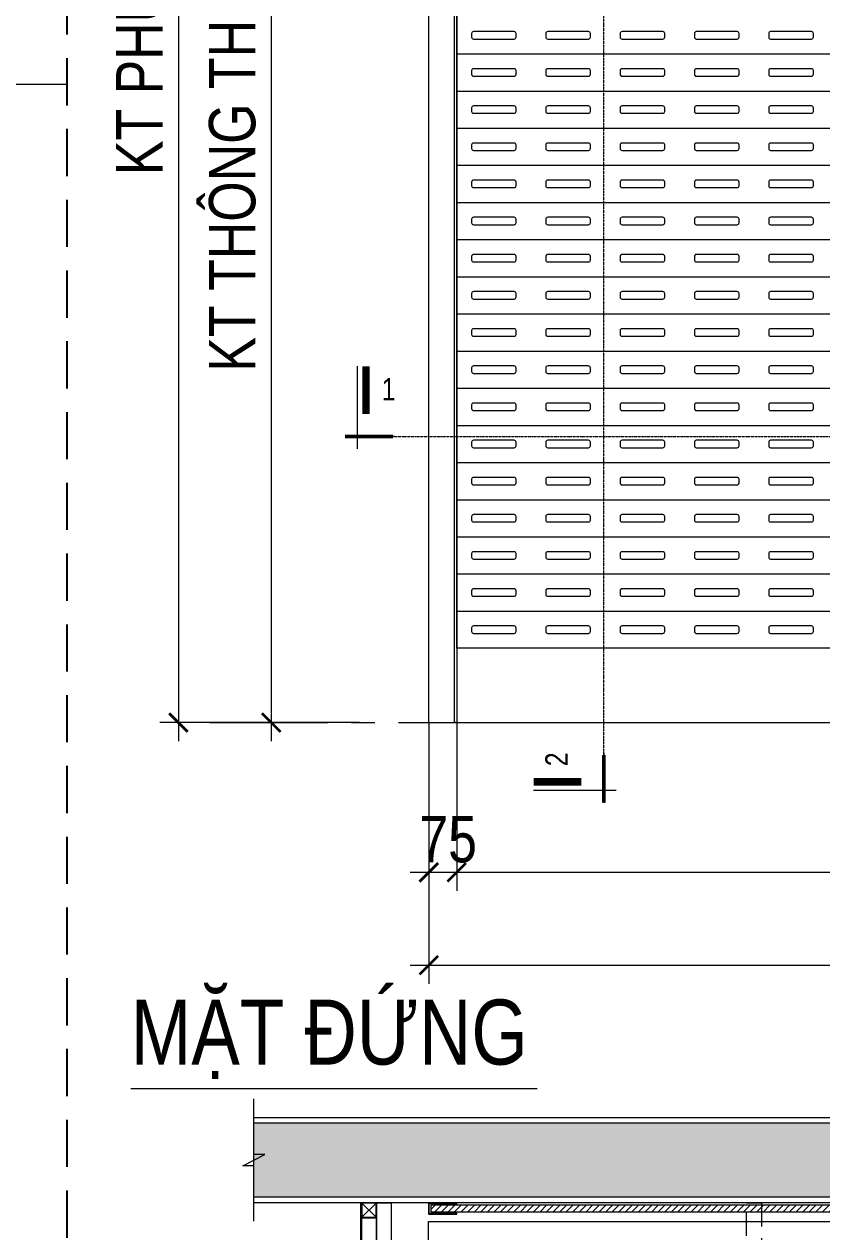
# Model space of a CAD drawing. Header units: millimetres. Extents: x -547695 to 905972, y -1055718 to 167349.
# Drawn here: x -528779 to -526632, y -1030223 to -1026972 of the extents above; entities that cross this region are included whole.
import ezdxf
from ezdxf import colors
from ezdxf.entities.mleader import LeaderData, LeaderLine
from ezdxf.enums import TextEntityAlignment as Align
from ezdxf.math import Vec2, Vec3

# ---------------------------------------------------------------- set-up
doc = ezdxf.new("R2010")
doc.units = ezdxf.units.MM
for name, pattern in [('CENTER', [50.8, 31.75, -6.35, 6.35, -6.35]), ('CENTER2', [1.125, 0.75, -0.125, 0.125, -0.125]), ('HIDDEN', [9.525, 6.35, -3.175]), ('PHANTOM', [2.5, 1.25, -0.25, 0.25, -0.25, 0.25, -0.25])]:
    doc.linetypes.add(name, pattern=pattern)
doc.layers.get('DEFPOINTS').update_dxf_attribs({"color": 1, "lineweight": 25})
for name, color, linetype, lineweight in [('A-DIMS', 8, 'Continuous', 9), ('A-DOOR', 142, 'Continuous', 9), ('A-GRID', 250, 'CENTER', 15), ('A-HIDD', 45, 'HIDDEN', 9), ('A-LIFT', 3, 'Continuous', 9), ('A-LITE', 9, 'Continuous', 9), ('A-PATT', 252, 'Continuous', 9), ('A-SYMBOLS', 10, 'Continuous', 13), ('A-WALL', 12, 'Continuous', 13)]:
    doc.layers.add(name, color=color, linetype=linetype, lineweight=lineweight)
doc.styles.add('ARIAL', font='arial.ttf')
doc.styles.add('VTK_Arial', font='arial.ttf', dxfattribs={"width": 0.8})
doc.dimstyles.new('A-2.5-DIM50', dxfattribs={"dimscale": 50, "dimtxt": 2.5, "dimasz": 1, "dimexe": 1, "dimexo": 0, "dimgap": 0.5, "dimtad": 1, "dimdec": 0, "dimzin": 12, "dimdsep": 46, "dimtxsty": 'VTK_Arial', "dimblk": 'ARCHTICK', "dimcen": 0, "dimdle": 1, "dimclrd": 256, "dimclre": 256, "dimclrt": 7, "dimadec": 1, "dimazin": 3, "dimtfac": 1, "dimtdec": 0, "dimtmove": 0, "dimatfit": 2, "dimfxl": 20, "dimtolj": 1, "dimtzin": 0, "dimlwd": -1, "dimlwe": -1, "dimarcsym": 0})

# ---------------------------------------------------------------- blocks, each defined once
blk = doc.blocks.new('zw$3AB1')
blk.add_lwpolyline([(-4082, 3500), (-4076, 3500), (-4076, 0), (-4082, 0)], close=True)
at = {"ltscale": 5}
for points in [[(-76, 200), (-4076, 200), (-4076, 3500), (-76, 3500)], [(-4076, 0), (-76, 0), (-76, 200), (-4076, 200)]]:
    blk.add_lwpolyline(points, close=True, dxfattribs=at)
at = {"layer": 'A-LITE', "ltscale": 5}
blk.add_lwpolyline([(-4152, 0), (-4082, 0), (-4082, 3500), (-4152, 3500)], close=True, dxfattribs=at)
at = {"layer": 'A-PATT'}
for points in [[(-4031, 1840), (-3921, 1840, 0.414214), (-3916, 1845), (-3916, 1855, 0.414214), (-3921, 1860), (-4031, 1860, 0.414214), (-4036, 1855), (-4036, 1845, 0.414214)], [(-3831, 1840), (-3721, 1840, 0.414214), (-3716, 1845), (-3716, 1855, 0.414214), (-3721, 1860), (-3831, 1860, 0.414214), (-3836, 1855), (-3836, 1845, 0.414214)], [(-3631, 1840), (-3521, 1840, 0.414214), (-3516, 1845), (-3516, 1855, 0.414214), (-3521, 1860), (-3631, 1860, 0.414214), (-3636, 1855), (-3636, 1845, 0.414214)], [(-3431, 1840), (-3321, 1840, 0.414214), (-3316, 1845), (-3316, 1855, 0.414214), (-3321, 1860), (-3431, 1860, 0.414214), (-3436, 1855), (-3436, 1845, 0.414214)], [(-3231, 1840), (-3121, 1840, 0.414214), (-3116, 1845), (-3116, 1855, 0.414214), (-3121, 1860), (-3231, 1860, 0.414214), (-3236, 1855), (-3236, 1845, 0.414214)], [(-4031, 1740), (-3921, 1740, 0.414214), (-3916, 1745), (-3916, 1755, 0.414214), (-3921, 1760), (-4031, 1760, 0.414214), (-4036, 1755), (-4036, 1745, 0.414214)], [(-3831, 1740), (-3721, 1740, 0.414214), (-3716, 1745), (-3716, 1755, 0.414214), (-3721, 1760), (-3831, 1760, 0.414214), (-3836, 1755), (-3836, 1745, 0.414214)], [(-3631, 1740), (-3521, 1740, 0.414214), (-3516, 1745), (-3516, 1755, 0.414214), (-3521, 1760), (-3631, 1760, 0.414214), (-3636, 1755), (-3636, 1745, 0.414214)], [(-3431, 1740), (-3321, 1740, 0.414214), (-3316, 1745), (-3316, 1755, 0.414214), (-3321, 1760), (-3431, 1760, 0.414214), (-3436, 1755), (-3436, 1745, 0.414214)], [(-3231, 1740), (-3121, 1740, 0.414214), (-3116, 1745), (-3116, 1755, 0.414214), (-3121, 1760), (-3231, 1760, 0.414214), (-3236, 1755), (-3236, 1745, 0.414214)], [(-4031, 1640), (-3921, 1640, 0.414214), (-3916, 1645), (-3916, 1655, 0.414214), (-3921, 1660), (-4031, 1660, 0.414214), (-4036, 1655), (-4036, 1645, 0.414214)], [(-3831, 1640), (-3721, 1640, 0.414214), (-3716, 1645), (-3716, 1655, 0.414214), (-3721, 1660), (-3831, 1660, 0.414214), (-3836, 1655), (-3836, 1645, 0.414214)], [(-3631, 1640), (-3521, 1640, 0.414214), (-3516, 1645), (-3516, 1655, 0.414214), (-3521, 1660), (-3631, 1660, 0.414214), (-3636, 1655), (-3636, 1645, 0.414214)], [(-3431, 1640), (-3321, 1640, 0.414214), (-3316, 1645), (-3316, 1655, 0.414214), (-3321, 1660), (-3431, 1660, 0.414214), (-3436, 1655), (-3436, 1645, 0.414214)], [(-3231, 1640), (-3121, 1640, 0.414214), (-3116, 1645), (-3116, 1655, 0.414214), (-3121, 1660), (-3231, 1660, 0.414214), (-3236, 1655), (-3236, 1645, 0.414214)], [(-4031, 1540), (-3921, 1540, 0.414214), (-3916, 1545), (-3916, 1555, 0.414214), (-3921, 1560), (-4031, 1560, 0.414214), (-4036, 1555), (-4036, 1545, 0.414214)], [(-3831, 1540), (-3721, 1540, 0.414214), (-3716, 1545), (-3716, 1555, 0.414214), (-3721, 1560), (-3831, 1560, 0.414214), (-3836, 1555), (-3836, 1545, 0.414214)], [(-3631, 1540), (-3521, 1540, 0.414214), (-3516, 1545), (-3516, 1555, 0.414214), (-3521, 1560), (-3631, 1560, 0.414214), (-3636, 1555), (-3636, 1545, 0.414214)], [(-3431, 1540), (-3321, 1540, 0.414214), (-3316, 1545), (-3316, 1555, 0.414214), (-3321, 1560), (-3431, 1560, 0.414214), (-3436, 1555), (-3436, 1545, 0.414214)], [(-3231, 1540), (-3121, 1540, 0.414214), (-3116, 1545), (-3116, 1555, 0.414214), (-3121, 1560), (-3231, 1560, 0.414214), (-3236, 1555), (-3236, 1545, 0.414214)], [(-4031, 1440), (-3921, 1440, 0.414214), (-3916, 1445), (-3916, 1455, 0.414214), (-3921, 1460), (-4031, 1460, 0.414214), (-4036, 1455), (-4036, 1445, 0.414214)], [(-3831, 1440), (-3721, 1440, 0.414214), (-3716, 1445), (-3716, 1455, 0.414214), (-3721, 1460), (-3831, 1460, 0.414214), (-3836, 1455), (-3836, 1445, 0.414214)], [(-3631, 1440), (-3521, 1440, 0.414214), (-3516, 1445), (-3516, 1455, 0.414214), (-3521, 1460), (-3631, 1460, 0.414214), (-3636, 1455), (-3636, 1445, 0.414214)], [(-3431, 1440), (-3321, 1440, 0.414214), (-3316, 1445), (-3316, 1455, 0.414214), (-3321, 1460), (-3431, 1460, 0.414214), (-3436, 1455), (-3436, 1445, 0.414214)], [(-3231, 1440), (-3121, 1440, 0.414214), (-3116, 1445), (-3116, 1455, 0.414214), (-3121, 1460), (-3231, 1460, 0.414214), (-3236, 1455), (-3236, 1445, 0.414214)], [(-4031, 1340), (-3921, 1340, 0.414214), (-3916, 1345), (-3916, 1355, 0.414214), (-3921, 1360), (-4031, 1360, 0.414214), (-4036, 1355), (-4036, 1345, 0.414214)], [(-3831, 1340), (-3721, 1340, 0.414214), (-3716, 1345), (-3716, 1355, 0.414214), (-3721, 1360), (-3831, 1360, 0.414214), (-3836, 1355), (-3836, 1345, 0.414214)], [(-3631, 1340), (-3521, 1340, 0.414214), (-3516, 1345), (-3516, 1355, 0.414214), (-3521, 1360), (-3631, 1360, 0.414214), (-3636, 1355), (-3636, 1345, 0.414214)], [(-3431, 1340), (-3321, 1340, 0.414214), (-3316, 1345), (-3316, 1355, 0.414214), (-3321, 1360), (-3431, 1360, 0.414214), (-3436, 1355), (-3436, 1345, 0.414214)], [(-3231, 1340), (-3121, 1340, 0.414214), (-3116, 1345), (-3116, 1355, 0.414214), (-3121, 1360), (-3231, 1360, 0.414214), (-3236, 1355), (-3236, 1345, 0.414214)], [(-4031, 1240), (-3921, 1240, 0.414214), (-3916, 1245), (-3916, 1255, 0.414214), (-3921, 1260), (-4031, 1260, 0.414214), (-4036, 1255), (-4036, 1245, 0.414214)], [(-3831, 1240), (-3721, 1240, 0.414214), (-3716, 1245), (-3716, 1255, 0.414214), (-3721, 1260), (-3831, 1260, 0.414214), (-3836, 1255), (-3836, 1245, 0.414214)], [(-3631, 1240), (-3521, 1240, 0.414214), (-3516, 1245), (-3516, 1255, 0.414214), (-3521, 1260), (-3631, 1260, 0.414214), (-3636, 1255), (-3636, 1245, 0.414214)], [(-3431, 1240), (-3321, 1240, 0.414214), (-3316, 1245), (-3316, 1255, 0.414214), (-3321, 1260), (-3431, 1260, 0.414214), (-3436, 1255), (-3436, 1245, 0.414214)], [(-3231, 1240), (-3121, 1240, 0.414214), (-3116, 1245), (-3116, 1255, 0.414214), (-3121, 1260), (-3231, 1260, 0.414214), (-3236, 1255), (-3236, 1245, 0.414214)], [(-4031, 1140), (-3921, 1140, 0.414214), (-3916, 1145), (-3916, 1155, 0.414214), (-3921, 1160), (-4031, 1160, 0.414214), (-4036, 1155), (-4036, 1145, 0.414214)], [(-3831, 1140), (-3721, 1140, 0.414214), (-3716, 1145), (-3716, 1155, 0.414214), (-3721, 1160), (-3831, 1160, 0.414214), (-3836, 1155), (-3836, 1145, 0.414214)], [(-3631, 1140), (-3521, 1140, 0.414214), (-3516, 1145), (-3516, 1155, 0.414214), (-3521, 1160), (-3631, 1160, 0.414214), (-3636, 1155), (-3636, 1145, 0.414214)], [(-3431, 1140), (-3321, 1140, 0.414214), (-3316, 1145), (-3316, 1155, 0.414214), (-3321, 1160), (-3431, 1160, 0.414214), (-3436, 1155), (-3436, 1145, 0.414214)], [(-3231, 1140), (-3121, 1140, 0.414214), (-3116, 1145), (-3116, 1155, 0.414214), (-3121, 1160), (-3231, 1160, 0.414214), (-3236, 1155), (-3236, 1145, 0.414214)], [(-4031, 1040), (-3921, 1040, 0.414214), (-3916, 1045), (-3916, 1055, 0.414214), (-3921, 1060), (-4031, 1060, 0.414214), (-4036, 1055), (-4036, 1045, 0.414214)], [(-3831, 1040), (-3721, 1040, 0.414214), (-3716, 1045), (-3716, 1055, 0.414214), (-3721, 1060), (-3831, 1060, 0.414214), (-3836, 1055), (-3836, 1045, 0.414214)], [(-3631, 1040), (-3521, 1040, 0.414214), (-3516, 1045), (-3516, 1055, 0.414214), (-3521, 1060), (-3631, 1060, 0.414214), (-3636, 1055), (-3636, 1045, 0.414214)], [(-3431, 1040), (-3321, 1040, 0.414214), (-3316, 1045), (-3316, 1055, 0.414214), (-3321, 1060), (-3431, 1060, 0.414214), (-3436, 1055), (-3436, 1045, 0.414214)], [(-3231, 1040), (-3121, 1040, 0.414214), (-3116, 1045), (-3116, 1055, 0.414214), (-3121, 1060), (-3231, 1060, 0.414214), (-3236, 1055), (-3236, 1045, 0.414214)], [(-4031, 940), (-3921, 940, 0.414214), (-3916, 945), (-3916, 955, 0.414214), (-3921, 960), (-4031, 960, 0.414214), (-4036, 955), (-4036, 945, 0.414214)], [(-3831, 940), (-3721, 940, 0.414214), (-3716, 945), (-3716, 955, 0.414214), (-3721, 960), (-3831, 960, 0.414214), (-3836, 955), (-3836, 945, 0.414214)], [(-3631, 940), (-3521, 940, 0.414214), (-3516, 945), (-3516, 955, 0.414214), (-3521, 960), (-3631, 960, 0.414214), (-3636, 955), (-3636, 945, 0.414214)], [(-3431, 940), (-3321, 940, 0.414214), (-3316, 945), (-3316, 955, 0.414214), (-3321, 960), (-3431, 960, 0.414214), (-3436, 955), (-3436, 945, 0.414214)], [(-3231, 940), (-3121, 940, 0.414214), (-3116, 945), (-3116, 955, 0.414214), (-3121, 960), (-3231, 960, 0.414214), (-3236, 955), (-3236, 945, 0.414214)], [(-4031, 840), (-3921, 840, 0.414214), (-3916, 845), (-3916, 855, 0.414214), (-3921, 860), (-4031, 860, 0.414214), (-4036, 855), (-4036, 845, 0.414214)], [(-3831, 840), (-3721, 840, 0.414214), (-3716, 845), (-3716, 855, 0.414214), (-3721, 860), (-3831, 860, 0.414214), (-3836, 855), (-3836, 845, 0.414214)], [(-3631, 840), (-3521, 840, 0.414214), (-3516, 845), (-3516, 855, 0.414214), (-3521, 860), (-3631, 860, 0.414214), (-3636, 855), (-3636, 845, 0.414214)], [(-3431, 840), (-3321, 840, 0.414214), (-3316, 845), (-3316, 855, 0.414214), (-3321, 860), (-3431, 860, 0.414214), (-3436, 855), (-3436, 845, 0.414214)], [(-3231, 840), (-3121, 840, 0.414214), (-3116, 845), (-3116, 855, 0.414214), (-3121, 860), (-3231, 860, 0.414214), (-3236, 855), (-3236, 845, 0.414214)], [(-4031, 740), (-3921, 740, 0.414214), (-3916, 745), (-3916, 755, 0.414214), (-3921, 760), (-4031, 760, 0.414214), (-4036, 755), (-4036, 745, 0.414214)], [(-3831, 740), (-3721, 740, 0.414214), (-3716, 745), (-3716, 755, 0.414214), (-3721, 760), (-3831, 760, 0.414214), (-3836, 755), (-3836, 745, 0.414214)], [(-3631, 740), (-3521, 740, 0.414214), (-3516, 745), (-3516, 755, 0.414214), (-3521, 760), (-3631, 760, 0.414214), (-3636, 755), (-3636, 745, 0.414214)], [(-3431, 740), (-3321, 740, 0.414214), (-3316, 745), (-3316, 755, 0.414214), (-3321, 760), (-3431, 760, 0.414214), (-3436, 755), (-3436, 745, 0.414214)], [(-3231, 740), (-3121, 740, 0.414214), (-3116, 745), (-3116, 755, 0.414214), (-3121, 760), (-3231, 760, 0.414214), (-3236, 755), (-3236, 745, 0.414214)], [(-4031, 640), (-3921, 640, 0.414214), (-3916, 645), (-3916, 655, 0.414214), (-3921, 660), (-4031, 660, 0.414214), (-4036, 655), (-4036, 645, 0.414214)], [(-3831, 640), (-3721, 640, 0.414214), (-3716, 645), (-3716, 655, 0.414214), (-3721, 660), (-3831, 660, 0.414214), (-3836, 655), (-3836, 645, 0.414214)], [(-3631, 640), (-3521, 640, 0.414214), (-3516, 645), (-3516, 655, 0.414214), (-3521, 660), (-3631, 660, 0.414214), (-3636, 655), (-3636, 645, 0.414214)], [(-3431, 640), (-3321, 640, 0.414214), (-3316, 645), (-3316, 655, 0.414214), (-3321, 660), (-3431, 660, 0.414214), (-3436, 655), (-3436, 645, 0.414214)], [(-3231, 640), (-3121, 640, 0.414214), (-3116, 645), (-3116, 655, 0.414214), (-3121, 660), (-3231, 660, 0.414214), (-3236, 655), (-3236, 645, 0.414214)], [(-4031, 540), (-3921, 540, 0.414214), (-3916, 545), (-3916, 555, 0.414214), (-3921, 560), (-4031, 560, 0.414214), (-4036, 555), (-4036, 545, 0.414214)], [(-3831, 540), (-3721, 540, 0.414214), (-3716, 545), (-3716, 555, 0.414214), (-3721, 560), (-3831, 560, 0.414214), (-3836, 555), (-3836, 545, 0.414214)], [(-3631, 540), (-3521, 540, 0.414214), (-3516, 545), (-3516, 555, 0.414214), (-3521, 560), (-3631, 560, 0.414214), (-3636, 555), (-3636, 545, 0.414214)], [(-3431, 540), (-3321, 540, 0.414214), (-3316, 545), (-3316, 555, 0.414214), (-3321, 560), (-3431, 560, 0.414214), (-3436, 555), (-3436, 545, 0.414214)], [(-3231, 540), (-3121, 540, 0.414214), (-3116, 545), (-3116, 555, 0.414214), (-3121, 560), (-3231, 560, 0.414214), (-3236, 555), (-3236, 545, 0.414214)], [(-4031, 440), (-3921, 440, 0.414214), (-3916, 445), (-3916, 455, 0.414214), (-3921, 460), (-4031, 460, 0.414214), (-4036, 455), (-4036, 445, 0.414214)], [(-3831, 440), (-3721, 440, 0.414214), (-3716, 445), (-3716, 455, 0.414214), (-3721, 460), (-3831, 460, 0.414214), (-3836, 455), (-3836, 445, 0.414214)], [(-3631, 440), (-3521, 440, 0.414214), (-3516, 445), (-3516, 455, 0.414214), (-3521, 460), (-3631, 460, 0.414214), (-3636, 455), (-3636, 445, 0.414214)], [(-3431, 440), (-3321, 440, 0.414214), (-3316, 445), (-3316, 455, 0.414214), (-3321, 460), (-3431, 460, 0.414214), (-3436, 455), (-3436, 445, 0.414214)], [(-3231, 440), (-3121, 440, 0.414214), (-3116, 445), (-3116, 455, 0.414214), (-3121, 460), (-3231, 460, 0.414214), (-3236, 455), (-3236, 445, 0.414214)], [(-4031, 340), (-3921, 340, 0.414214), (-3916, 345), (-3916, 355, 0.414214), (-3921, 360), (-4031, 360, 0.414214), (-4036, 355), (-4036, 345, 0.414214)], [(-3831, 340), (-3721, 340, 0.414214), (-3716, 345), (-3716, 355, 0.414214), (-3721, 360), (-3831, 360, 0.414214), (-3836, 355), (-3836, 345, 0.414214)], [(-3631, 340), (-3521, 340, 0.414214), (-3516, 345), (-3516, 355, 0.414214), (-3521, 360), (-3631, 360, 0.414214), (-3636, 355), (-3636, 345, 0.414214)], [(-3431, 340), (-3321, 340, 0.414214), (-3316, 345), (-3316, 355, 0.414214), (-3321, 360), (-3431, 360, 0.414214), (-3436, 355), (-3436, 345, 0.414214)], [(-3231, 340), (-3121, 340, 0.414214), (-3116, 345), (-3116, 355, 0.414214), (-3121, 360), (-3231, 360, 0.414214), (-3236, 355), (-3236, 345, 0.414214)], [(-4031, 240), (-3921, 240, 0.414214), (-3916, 245), (-3916, 255, 0.414214), (-3921, 260), (-4031, 260, 0.414214), (-4036, 255), (-4036, 245, 0.414214)], [(-3831, 240), (-3721, 240, 0.414214), (-3716, 245), (-3716, 255, 0.414214), (-3721, 260), (-3831, 260, 0.414214), (-3836, 255), (-3836, 245, 0.414214)], [(-3631, 240), (-3521, 240, 0.414214), (-3516, 245), (-3516, 255, 0.414214), (-3521, 260), (-3631, 260, 0.414214), (-3636, 255), (-3636, 245, 0.414214)], [(-3431, 240), (-3321, 240, 0.414214), (-3316, 245), (-3316, 255, 0.414214), (-3321, 260), (-3431, 260, 0.414214), (-3436, 255), (-3436, 245, 0.414214)], [(-3231, 240), (-3121, 240, 0.414214), (-3116, 245), (-3116, 255, 0.414214), (-3121, 260), (-3231, 260, 0.414214), (-3236, 255), (-3236, 245, 0.414214)]]:
    blk.add_lwpolyline(points, format="xyb", close=True, dxfattribs=at)
at = {"layer": 'A-PATT', "ltscale": 5}
for points in [[(-4076, 1800), (-76, 1800)], [(-4076, 1700), (-76, 1700)], [(-4076, 1600), (-76, 1600)], [(-4076, 1500), (-76, 1500)], [(-4076, 1400), (-76, 1400)], [(-4076, 1300), (-76, 1300)], [(-4076, 1200), (-76, 1200)], [(-4076, 1100), (-76, 1100)], [(-4076, 1000), (-76, 1000)], [(-4076, 900), (-76, 900)], [(-4076, 800), (-76, 800)], [(-4076, 700), (-76, 700)], [(-4076, 600), (-76, 600)], [(-4076, 500), (-76, 500)], [(-4076, 400), (-76, 400)], [(-4076, 300), (-76, 300)]]:
    blk.add_lwpolyline(points, dxfattribs=at)
blk = doc.blocks.new('*U277')
blk.add_line((31.257, 0), (0, 0))
at = {"color": 7, "style": 'VTK_Arial', "width": 0.8}
blk.add_attdef('SECTION', (0, 1.855), '', height=5, dxfattribs=at)
at = {"color": 7, "linetype": 'Continuous', "style": 'VTK_Arial', "width": 0.8, "flags": 8}
blk.add_attdef('SCALE-I', (0, -4.252), '', height=2.5, dxfattribs=at)
blk = doc.blocks.new('*U279')
for p, q in [((0, -166), (0, 945)), ((-500, 0), (166, 0))]:
    blk.add_line(p, q)
at = {"linetype": 'PHANTOM', "ltscale": 10}
blk.add_line((-397, 0), (-21004, 0), dxfattribs=at)
for points, const_width in [([(-115, 945), (-115, 302)], 100), ([(166, 0), (-478, 0)], 50)]:
    blk.add_lwpolyline(points, dxfattribs=dict(const_width=const_width))
at = {"style": 'ARIAL', "width": 0.8, "flags": 8}
for tag, p in [('1', (-21121, 401)), ('2', (-419, 396))]:
    blk.add_attdef(tag, text='', height=300, dxfattribs=at).set_placement(p, align=Align.BOTTOM_CENTER)
blk = doc.blocks.new('*U280')
for p, q in [((-19852, -166), (-19852, 945)), ((0, -166), (0, 945)), ((-500, 0), (166, 0))]:
    blk.add_line(p, q)
at = {"linetype": 'PHANTOM', "ltscale": 10}
blk.add_line((-397, 0), (-19352, 0), dxfattribs=at)
for points, const_width in [([(-19737, 945), (-19737, 302)], 100), ([(-115, 945), (-115, 302)], 100), ([(-19352, 0), (-19997, 0)], 50), ([(166, 0), (-478, 0)], 50)]:
    blk.add_lwpolyline(points, dxfattribs=dict(const_width=const_width))
at = {"style": 'ARIAL', "width": 0.8, "flags": 8}
for tag, p in [('1', (-19469, 401)), ('2', (-419, 396))]:
    blk.add_attdef(tag, text='', height=300, dxfattribs=at).set_placement(p, align=Align.BOTTOM_CENTER)
blk = doc.blocks.new('_ARCHTICK')
at = {"color": 0, "linetype": 'ByBlock', "const_width": 0.15}
blk.add_lwpolyline([(-0.5, -0.5), (0.5, 0.5)], dxfattribs=at)
blk = doc.blocks.new('*D599')
at = {"layer": 'A-DIMS', "ltscale": 5, "transparency": 16777216}
for p, q in [((-528113.8, -1025302.4), (-528113.8, -1028902.4)), ((-527876.6, -1025352.4), (-528163.8, -1025352.4)), ((-527876.6, -1028852.4), (-528163.8, -1028852.4))]:
    blk.add_line(p, q, dxfattribs=at)
at = {"layer": 'DEFPOINTS', "color": 0, "transparency": 16777216}
for p in [(-527876.6, -1025352.4), (-528113.8, -1028852.4), (-527876.6, -1028852.4)]:
    blk.add_point(p, dxfattribs=at)
at = {"layer": 'A-DIMS', "transparency": 16777216, "xscale": 50, "yscale": 50, "zscale": 50}
for p, rotation in [((-528113.8, -1025352.4), 90), ((-528113.8, -1028852.4), 270)]:
    blk.add_blockref('_ARCHTICK', p, dxfattribs=dict(at, rotation=rotation))
at = {"layer": 'A-DIMS', "color": 7, "transparency": 16777216, "insert": (-528218.2, -1027102.4), "char_height": 125, "attachment_point": 5, "rotation": 90, "style": 'VTK_Arial'}
blk.add_mtext('\\A1;KT THÔNG THỦY = 3500', dxfattribs=at)
blk = doc.blocks.new('*D600')
at = {"layer": 'A-DIMS', "ltscale": 5, "transparency": 16777216}
for p, q in [((-528363.8, -1024702.4), (-528363.8, -1028902.4)), ((-527876.6, -1024752.4), (-528413.8, -1024752.4)), ((-527876.6, -1028852.4), (-528413.8, -1028852.4))]:
    blk.add_line(p, q, dxfattribs=at)
at = {"layer": 'DEFPOINTS', "color": 0, "transparency": 16777216}
for p in [(-527876.6, -1024752.4), (-528363.8, -1028852.4), (-527876.6, -1028852.4)]:
    blk.add_point(p, dxfattribs=at)
at = {"layer": 'A-DIMS', "transparency": 16777216, "xscale": 50, "yscale": 50, "zscale": 50}
for p, rotation in [((-528363.8, -1024752.4), 90), ((-528363.8, -1028852.4), 270)]:
    blk.add_blockref('_ARCHTICK', p, dxfattribs=dict(at, rotation=rotation))
at = {"layer": 'A-DIMS', "color": 7, "transparency": 16777216, "insert": (-528468.1, -1026802.4), "char_height": 125, "attachment_point": 5, "rotation": 90, "style": 'VTK_Arial'}
blk.add_mtext('\\A1;KT PHỦ BÌ = 4100', dxfattribs=at)
blk = doc.blocks.new('*D601')
at = {"layer": 'A-DIMS', "ltscale": 5, "transparency": 16777216}
for p, q in [((-527689.7, -1028852.4), (-527689.7, -1029305.4)), ((-527614.7, -1028852.4), (-527614.7, -1029305.4)), ((-527739.7, -1029255.4), (-527564.7, -1029255.4))]:
    blk.add_line(p, q, dxfattribs=at)
at = {"layer": 'DEFPOINTS', "color": 0, "transparency": 16777216}
for p in [(-527689.7, -1028852.4), (-527614.7, -1028852.4), (-527614.7, -1029255.4)]:
    blk.add_point(p, dxfattribs=at)
at = {"layer": 'A-DIMS', "transparency": 16777216, "xscale": 50, "yscale": 50, "zscale": 50, "rotation": 180}
blk.add_blockref('_ARCHTICK', (-527689.7, -1029255.4), dxfattribs=at)
at = {"layer": 'A-DIMS', "transparency": 16777216, "xscale": 50, "yscale": 50, "zscale": 50}
blk.add_blockref('_ARCHTICK', (-527614.7, -1029255.4), dxfattribs=at)
at = {"layer": 'A-DIMS', "color": 7, "transparency": 16777216, "insert": (-527637.7, -1029166.9), "char_height": 125, "attachment_point": 5, "style": 'VTK_Arial'}
blk.add_mtext('\\A1;75', dxfattribs=at)
blk = doc.blocks.new('*D602')
at = {"layer": 'A-DIMS', "ltscale": 5, "transparency": 16777216}
for p, q in [((-527614.7, -1028852.4), (-527614.7, -1029305.4)), ((-523614.7, -1028852.4), (-523614.7, -1029305.4)), ((-527664.7, -1029255.4), (-523564.7, -1029255.4))]:
    blk.add_line(p, q, dxfattribs=at)
at = {"layer": 'DEFPOINTS', "color": 0, "transparency": 16777216}
for p in [(-527614.7, -1028852.4), (-523614.7, -1028852.4), (-523614.7, -1029255.4)]:
    blk.add_point(p, dxfattribs=at)
at = {"layer": 'A-DIMS', "transparency": 16777216, "xscale": 50, "yscale": 50, "zscale": 50, "rotation": 180}
blk.add_blockref('_ARCHTICK', (-527614.7, -1029255.4), dxfattribs=at)
at = {"layer": 'A-DIMS', "transparency": 16777216, "xscale": 50, "yscale": 50, "zscale": 50}
blk.add_blockref('_ARCHTICK', (-523614.7, -1029255.4), dxfattribs=at)
at = {"layer": 'A-DIMS', "color": 7, "transparency": 16777216, "insert": (-525614.7, -1029151.1), "char_height": 125, "attachment_point": 5, "style": 'VTK_Arial'}
blk.add_mtext('\\A1;KT THÔNG THỦY = 4000', dxfattribs=at)
blk = doc.blocks.new('*D604')
at = {"layer": 'A-DIMS', "ltscale": 5, "transparency": 16777216}
for p, q in [((-527689.7, -1028852.4), (-527689.7, -1029555.4)), ((-523539.7, -1028852.4), (-523539.7, -1029555.4)), ((-527739.7, -1029505.4), (-523489.7, -1029505.4))]:
    blk.add_line(p, q, dxfattribs=at)
at = {"layer": 'DEFPOINTS', "color": 0, "transparency": 16777216}
for p in [(-527689.7, -1028852.4), (-523539.7, -1028852.4), (-523539.7, -1029505.4)]:
    blk.add_point(p, dxfattribs=at)
at = {"layer": 'A-DIMS', "transparency": 16777216, "xscale": 50, "yscale": 50, "zscale": 50, "rotation": 180}
blk.add_blockref('_ARCHTICK', (-527689.7, -1029505.4), dxfattribs=at)
at = {"layer": 'A-DIMS', "transparency": 16777216, "xscale": 50, "yscale": 50, "zscale": 50}
blk.add_blockref('_ARCHTICK', (-523539.7, -1029505.4), dxfattribs=at)
at = {"layer": 'A-DIMS', "color": 7, "transparency": 16777216, "insert": (-525614.7, -1029401.1), "char_height": 125, "attachment_point": 5, "style": 'VTK_Arial'}
blk.add_mtext('\\A1;KT PHỦ BÌ = 4150', dxfattribs=at)
blk = doc.blocks.new('zw$A7C0')
at = {"layer": 'A-PATT'}
h = blk.add_hatch(dxfattribs=at)
h.set_pattern_fill('ANSI31', color=256, scale=100, angle=180, style=0)
h.set_pattern_definition([(225, (-5391.155, -307475.437), (8.83883476, -8.83883476), [])])
h.paths.add_polyline_path([(2568.9, 635), (-1568.9, 635), (-1568.9, 654.6), (2568.9, 654.6)])
at = {"ltscale": 5}
blk.add_lwpolyline([(2759, 660), (-1759, 660), (-1759, -43), (2759, -43)], close=True, dxfattribs=at)
for points in [[(-1573.9, 632.5), (-1573.9, 656.7, -0.414214), (-1572.8, 657.9), (-1503.5, 657.9), (-1503.5, 656.8), (-1500, 656.8), (-1500, 659.6), (-1574.8, 659.6, 0.414214), (-1576, 658.5), (-1576, 630.8, 0.414214), (-1574.8, 629.6), (-1500, 629.6), (-1500, 632.4), (-1503.5, 632.4), (-1503.5, 631.3), (-1572.8, 631.3, -0.414335)], [(2573.9, 632.8), (2573.9, 657.1, 0.414214), (2572.8, 658.2), (2503.5, 658.2), (2503.5, 657.2), (2500, 657.2), (2500, 660), (2574.8, 660, -0.414214), (2576, 658.8), (2576, 631.1, -0.414214), (2574.8, 630), (2500, 630), (2500, 632.7), (2503.5, 632.7), (2503.5, 631.7), (2572.8, 631.7, 0.414335)]]:
    blk.add_lwpolyline(points, format="xyb", close=True)
blk.add_lwpolyline([(2568.9, 635), (-1568.9, 635), (-1568.9, 654.6), (2568.9, 654.6)], close=True)
at = {"layer": 'A-HIDD', "ltscale": 10}
for points in [[(-680, 0), (-720, 0), (-720, 660), (-680, 660)], [(1680, 0), (1720, 0), (1720, 660), (1680, 660)], [(-1576, 140), (-1176, 140), (-1176, 540), (-1576, 540)], [(2176, 140), (2576, 140), (2576, 540), (2176, 540)]]:
    blk.add_lwpolyline(points, close=True, dxfattribs=at)
for points in [[(-1576, 140), (-1517.7, 470.1), (-1176, 540)], [(2176, 140), (2234.3, 470.1), (2576, 540)]]:
    blk.add_lwpolyline(points, dxfattribs=at)
at = {"layer": 'A-LIFT'}
for points in [[(-1716, 660), (-1756, 660), (-1756, 620), (-1716, 620)], [(-1755, 621), (-1717, 621), (-1717, 659), (-1755, 659)], [(2756, 660), (2716, 660), (2716, 620), (2756, 620)], [(2717, 621), (2755, 621), (2755, 659), (2717, 659)], [(-1716, 0), (-1756, 0), (-1756, -40), (-1716, -40)], [(-720, 0), (-680, 0), (-680, -40), (-720, -40)], [(1720, 0), (1680, 0), (1680, -40), (1720, -40)], [(2756, 0), (2716, 0), (2716, -40), (2756, -40)], [(-1755, -39), (-1717, -39), (-1717, -1), (-1755, -1)], [(-681, -39), (-719, -39), (-719, -1), (-681, -1)], [(1681, -39), (1719, -39), (1719, -1), (1681, -1)], [(2717, -39), (2755, -39), (2755, -1), (2717, -1)]]:
    blk.add_lwpolyline(points, close=True, dxfattribs=at)
at = {"layer": 'A-LITE', "ltscale": 5}
for p, q in [((-1576, 490), (-1676, 490)), ((-1676, 430), (-1576, 430))]:
    blk.add_line(p, q, dxfattribs=at)
at = {"layer": 'A-LITE', "linetype": 'ByBlock'}
for p, q in [((2576, 490.1), (2676.4, 489.9)), ((2676.4, 429.9), (2576, 430.1)), ((2697.9, 259.4), (2716, 263.9)), ((2363.6, 241.3), (2363.6, 151.5)), ((2526.7, 241.3), (2531.3, 250.3)), ((2526.7, 78.1), (2526.7, 241.3)), ((2531.3, 250.3), (2676, 250.3)), ((2679.7, 250.3), (2676, 250.3)), ((2679.7, 250.3), (2697.9, 259.4)), ((2691.1, 200.5), (2697.9, 182.4)), ((2706.9, 214.1), (2711.5, 173.3)), ((2676, 82.7), (2676, 182.4)), ((2676, 182.4), (2697.9, 182.4)), ((2688.8, 173.3), (2688.8, 168.8)), ((2697.9, 182.4), (2697.9, 132.5)), ((2697.9, 182.4), (2711.5, 173.3)), ((2252.3, 157.7), (2322.8, 157.7)), ((2697.9, 132.5), (2702.4, 132.5)), ((2702.4, 132.5), (2716, 100.8)), ((2526.7, 78.1), (2676, 78.1))]:
    blk.add_line(p, q, dxfattribs=at)
at = {"layer": 'A-LITE', "ltscale": 5}
for points in [[(-1716, 660), (-1676, 660), (-1676, 60), (-1716, 60)], [(2676, 660), (2716, 660), (2716, 60), (2676, 60)], [(-1576, 610.1), (2576, 610.1), (2576, 310.1), (-1576, 310.1)], [(-1576, 517), (2576, 516.9), (2576, 403.1), (-1576, 403.2)]]:
    blk.add_lwpolyline(points, close=True, dxfattribs=at)
at = {"layer": 'A-LITE', "linetype": 'ByBlock'}
blk.add_lwpolyline([(2676, 331.9), (2716, 331.9), (2716, 60), (2676, 60)], close=True, dxfattribs=at)
for points in [[(2697.9, 259.4, 0), (2697.9, 282.1, 0), (2702.4, 286.6, 0), (2706.9, 291.1, 0), (2716, 291.1, 0)], [(2322.8, 157.7, 0), (2252.3, 157.7, 0), (2252.3, 239.3, 0), (2270.4, 239.3, 0), (2322.8, 239.3, 0)], [(2372.6, 150.6, 0), (2322.8, 155.2, 0), (2322.8, 241.3, 0), (2354.5, 241.3, 0), (2354.5, 152.3, 0)], [(2359.1, 236.7, 0), (2354.5, 236.7, 0)], [(2359.1, 236.7, 0), (2363.6, 241.3, 0), (2418, 241.3, 0), (2418, 236.7, 0), (2422.5, 236.7, 0)], [(2422.5, 155.2, 0), (2422.5, 236.7, 0), (2427, 241.3, 0), (2431.6, 245.8, 0), (2513.1, 245.8, 0), (2517.7, 241.3, 0), (2526.7, 241.3, 0)], [(2526.7, 232.2, 0), (2679.7, 232.2, 0)], [(2693.3, 200.5, 0), (2688.8, 200.5, 0), (2684.3, 205, 0), (2684.3, 209.5, 0), (2679.7, 214.1, 0), (2679.7, 250.3, 0)], [(2679.7, 232.2, 0), (2684.3, 236.7, 0), (2697.9, 236.7, 0)], [(2693.3, 200.5, 0), (2702.4, 205, 0), (2697.9, 236.7, 0), (2716, 236.7, 0), (2706.9, 214.1, 0), (2702.4, 214.1, 0)], [(2711.5, 236.7, 0), (2711.5, 259.4, 0)], [(2526.7, 182.4, 0), (2676, 182.4, 0)], [(2697.9, 173.3, 0), (2688.8, 173.3, 0), (2688.8, 182.4, 0), (2693.3, 182.4, 0)], [(2693.3, 164.2, 0), (2688.8, 168.8, 0)], [(2693.3, 164.2, 0), (2693.3, 155.2, 0)], [(2706.9, 132.5, 0), (2716, 137, 0), (2711.5, 173.3, 0), (2706.9, 173.3, 0)], [(2526.7, 78.1, 0), (2517.7, 64.5, 0), (2372.6, 64.5, 0), (2372.6, 150.6, 0), (2522.2, 150.6, 0)], [(2422.5, 155.2, 0), (2427, 150.6, 0)], [(2553.9, 146.1, 0), (2535.8, 146.1, 0), (2531.3, 150.6, 0), (2522.2, 150.6, 0)], [(2553.9, 128, 0), (2553.9, 146.1, 0), (2558.4, 150.6, 0), (2676, 150.6, 0)], [(2676, 150.6, 0), (2679.7, 155.2, 0), (2693.3, 155.2, 0)], [(2706.9, 132.5, 0), (2702.4, 132.5, 0)], [(2526.7, 109.8, 0), (2526.7, 109.8, 0), (2372.6, 109.8, 0)], [(2526.7, 128, 0), (2553.9, 128, 0), (2553.9, 128, 0), (2676, 128, 0)]]:
    blk.add_polyline3d(points, dxfattribs=at)
at = {"layer": 'A-PATT', "ltscale": 0.1}
for p, q in [((-1717, 659), (-1755, 621)), ((-1755, 659), (-1717, 621)), ((2755, 659), (2717, 621)), ((2717, 659), (2755, 621)), ((-1717, -1), (-1755, -39)), ((-1755, -1), (-1717, -39)), ((-719, -1), (-681, -39)), ((-681, -1), (-719, -39)), ((1719, -1), (1681, -39)), ((1681, -1), (1719, -39)), ((2755, -1), (2717, -39)), ((2717, -1), (2755, -39))]:
    blk.add_line(p, q, dxfattribs=at)
at = {"layer": 'A-PATT', "ltscale": 5}
for points in [[(2756, 660), (-1756, 660), (-1756, -40), (2756, -40)], [(2716, 660), (-1716, 660), (-1716, 0), (2716, 0)]]:
    blk.add_lwpolyline(points, close=True, dxfattribs=at)

msp = doc.modelspace()

# ---------------------------------------------------------------- hatches: boundary and pattern name
at = {"layer": 'A-PATT'}
h = msp.add_hatch(dxfattribs=at)
h.set_pattern_fill('HONEY', color=256, scale=150, style=0)
h.set_pattern_definition([(0, (-529030.166, -1224868.28), (28.125, 16.2379763), [18.75, -37.5]), (120, (-529030.166, -1224868.28), (-28.125, 16.2379763), [18.75, -37.5]), (60, (-529030.166, -1224868.28), (1e-14, 32.4759526), [-37.5, 18.75])])
h.paths.add_polyline_path([(-528160.7, -1030130.1), (-528160.7, -1029930.1), (-523068.7, -1029930.1), (-523068.7, -1030130.1)])

# ---------------------------------------------------------------- linework, layer by layer
at = {"layer": 'A-GRID', "ltscale": 10}
msp.add_lwpolyline([(-528663.2, -1027134.9), (-537111.5, -1027134.9)], dxfattribs=at)
at = {"layer": 'A-HIDD', "lineweight": -2, "ltscale": 20}
msp.add_lwpolyline([(-528663.2, -1033668), (-528663.2, -1023622.6)], dxfattribs=at)
at = {"layer": 'A-LITE'}
msp.add_lwpolyline([(-528160.7, -1030194.6), (-528160.7, -1030045.1), (-528190.7, -1030045.1), (-528130.7, -1030015.1), (-528160.7, -1030015.1), (-528160.7, -1029865.6)], dxfattribs=at)
at = {"layer": 'A-LITE', "ltscale": 0.01, "flags": 128}
msp.add_lwpolyline([(-528160.7, -1029915.1), (-523068.7, -1029915.1), (-523068.7, -1030145.1), (-528160.7, -1030145.1)], close=True, dxfattribs=at)
at = {"layer": 'A-WALL'}
msp.add_lwpolyline([(-528160.7, -1030130.1), (-528160.7, -1029930.1), (-523068.7, -1029930.1), (-523068.7, -1030130.1)], close=True, dxfattribs=at)

# ---------------------------------------------------------------- block references
at = {"layer": 'A-DOOR', "lineweight": -3}
msp.add_blockref('zw$A7C0', (-526114.7, -1030805.1), dxfattribs=at)
at = {"layer": 'A-SYMBOLS'}
ref = msp.add_blockref('*U277', (-528491.8, -1029838), dxfattribs=dict(at, xscale=35, yscale=35, zscale=35))
ref.add_attrib('SECTION', 'MẶT ĐỨNG', (-528491.8, -1029773), dxfattribs={"layer": '0', "color": 7, "height": 175, "style": 'VTK_Arial', "width": 0.8})

# ---------------------------------------------------------------- dimensions: what is measured, and where the dimension line sits
at = {"layer": 'A-DIMS', "ltscale": 5}
dim = msp.add_linear_dim(base=(-528363.8, -1028852.4), p1=(-527876.6, -1024752.4), p2=(-527876.6, -1028852.4), angle=90, text='KT PHỦ BÌ = <>', dimstyle='A-2.5-DIM50', override={"dimpost": '\\X'}, dxfattribs=at)
dim.commit()
dim.dimension.update_dxf_attribs({"geometry": '*D600', "text_midpoint": (-528468.1, -1026802.4)})

# ---------------------------------------------------------------- leaders
at = {"layer": 'A-SYMBOLS'}
ml = msp.add_multileader_mtext('Standard', dxfattribs=at)
ml.set_content('VÁCH THẠCH CAO CHỐNG CHÁY', color=7, style='VTK_Arial')
ml.set_leader_properties()
ml.build(insert=Vec2(0, 0))
ml.multileader.update_dxf_attribs({"text_top_attachment_type": 0, "text_bottom_attachment_type": 0, "arrow_head_size": 100, "scale": 50})
ctx = ml.context
ctx.base_point, ctx.scale, ctx.char_height, ctx.arrow_head_size, ctx.landing_gap_size, ctx.plane_origin = Vec3(-533112, -1028072.3), 50, 100, 100, 100, Vec3(-535455.6, -1027363.2)
notes = []
notes.append((ctx, [(0, (1, 1, 0), (-533310.4, -1028072.3), (1, 0), 198.4, [(0, [(-533310.4, -1028728.8)], 256, [])])]))
ctx.mtext.insert, ctx.mtext.width, ctx.mtext.flow_direction = Vec3(-533012, -1028021.4), 1013.523, 5
ml = msp.add_multileader_mtext('Standard', dxfattribs=at)
ml.set_content('TƯỜNG XÂY GẠCH\\PTRÁT VỮA, SƠN BẢ HOÀN THIỆN', color=7, style='VTK_Arial')
ml.set_leader_properties()
ml.build(insert=Vec2(0, 0))
ml.multileader.update_dxf_attribs({"text_top_attachment_type": 0, "text_bottom_attachment_type": 0, "arrow_head_size": 100, "scale": 50})
ctx = ml.context
ctx.base_point, ctx.scale, ctx.char_height, ctx.arrow_head_size, ctx.landing_gap_size, ctx.plane_origin = Vec3(-534360, -1029385.3), 50, 100, 100, 100, Vec3(-536624.1, -1030094.3)
notes.append((ctx, [(0, (1, 1, 0), (-534478.9, -1029385.3), (1, 0), 118.9, [(0, [(-534478.9, -1028817.6)], 256, [])])]))
ctx.mtext.insert, ctx.mtext.width, ctx.mtext.flow_direction = Vec3(-534260, -1029324.2), 1130.231, 5
for ctx, leaders in notes:
    for number, flags, end, landing, length, lines in leaders:
        leader = LeaderData()
        leader.index, (leader.has_last_leader_line, leader.has_dogleg_vector, leader.attachment_direction) = number, flags
        leader.last_leader_point, leader.dogleg_vector, leader.dogleg_length = Vec3(end), Vec3(landing), length
        for number, points, colour, breaks in lines:
            line = LeaderLine()
            line.index, line.vertices, line.color, line.breaks = number, Vec3.list(points), colors.encode_raw_color(colour), breaks
            leader.lines.append(line)
        ctx.leaders.append(leader)

# ---------------------------------------------------------------- next in the draw order: block references
at = {"layer": 'A-DOOR', "lineweight": -3}
msp.add_blockref('zw$3AB1', (-523538.7, -1028852.4), dxfattribs=at)

# ---------------------------------------------------------------- next in the draw order: linework, layer by layer
at = {"layer": 'A-GRID', "ltscale": 10}
msp.add_lwpolyline([(-528279.1, -1028852.4), (-518853.4, -1028852.4)], dxfattribs=at)

# ---------------------------------------------------------------- next in the draw order: block references
at = {"layer": 'A-SYMBOLS', "linetype": 'CENTER2'}
ref = msp.add_blockref('*U279', (-527218.8, -1029034.9), dxfattribs=dict(at, xscale=-0.2, yscale=0.2, zscale=0.2, rotation=89.9999999999995))
ref.add_attrib('2', '2', dxfattribs={"layer": '0', "height": 60, "rotation": 90, "style": 'ARIAL', "width": 0.8, "flags": 8}).set_placement((-527298.1, -1028951.2), align=Align.BOTTOM_CENTER)
ref = msp.add_blockref('*U280', (-527881.7, -1028082.4), dxfattribs=dict(at, xscale=-0.2, yscale=0.2, zscale=0.2))
ref.add_attrib('1', '1', dxfattribs={"layer": '0', "height": 60, "style": 'ARIAL', "width": 0.8, "flags": 8}).set_placement((-523987.9, -1028002.3), align=Align.BOTTOM_CENTER)
ref.add_attrib('2', '1', dxfattribs={"layer": '0', "height": 60, "style": 'ARIAL', "width": 0.8, "flags": 8}).set_placement((-527798, -1028003.2), align=Align.BOTTOM_CENTER)

# ---------------------------------------------------------------- next in the draw order: dimensions: what is measured, and where the dimension line sits
at = {"layer": 'A-DIMS', "ltscale": 5}
dim = msp.add_linear_dim(base=(-528113.8, -1028852.4), p1=(-527876.6, -1025352.4), p2=(-527876.6, -1028852.4), angle=90, text='KT THÔNG THỦY = <>', dimstyle='A-2.5-DIM50', override={"dimpost": '\\X', "dimtmove": 1}, dxfattribs=at)
dim.commit()
dim.dimension.update_dxf_attribs({"geometry": '*D599', "text_midpoint": (-528218.2, -1027102.4)})
for base, p1, p2, text, override, picture, middle in [((-523614.7, -1029255.4), (-527614.7, -1028852.4), (-523614.7, -1028852.4), 'KT THÔNG THỦY = <>', {"dimpost": '\\X', "dimtmove": 1}, '*D602', (-525614.7, -1029151.1)), ((-523539.7, -1029505.4), (-527689.7, -1028852.4), (-523539.7, -1028852.4), 'KT PHỦ BÌ = <>', {"dimpost": '\\X'}, '*D604', (-525614.7, -1029401.1))]:
    dim = msp.add_linear_dim(base=base, p1=p1, p2=p2, text=text, dimstyle='A-2.5-DIM50', override=override, dxfattribs=at)
    dim.commit()
    dim.dimension.update_dxf_attribs({"geometry": picture, "text_midpoint": middle})
dim = msp.add_linear_dim(base=(-527614.7, -1029255.4), p1=(-527689.7, -1028852.4), p2=(-527614.7, -1028852.4), dimstyle='A-2.5-DIM50', override={"dimpost": '\\X'}, dxfattribs=at)
dim.commit()
dim.dimension.update_dxf_attribs({"geometry": '*D601', "text_midpoint": (-527637.7, -1029255.4), "dimtype": 160})

doc.saveas('drawing.dxf')
